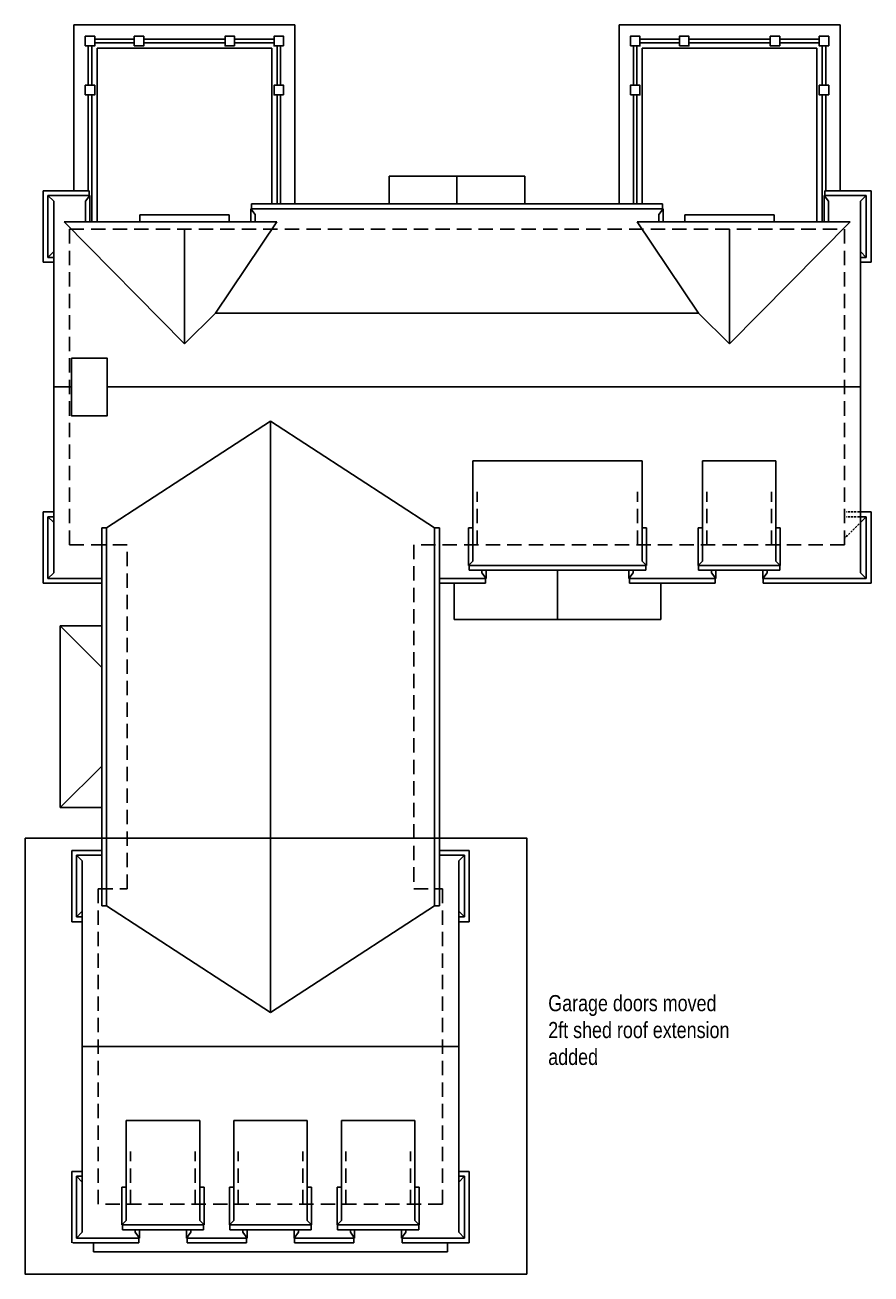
# Model space of a CAD drawing. Header units: inches. Extents: x 1902 to 78711, y -439399 to 11089.
# Drawn here: x 75948 to 76655, y -1969 to -924 of the extents above; entities that cross this region are included whole.
import ezdxf

# ---------------------------------------------------------------- set-up
doc = ezdxf.new("R2010")
doc.units = ezdxf.units.IN
doc.header["$LTSCALE"] = 48
doc.header["$MEASUREMENT"] = 0
doc.linetypes.add('HIDDEN', pattern=[0.375, 0.25, -0.125])
doc.linetypes.add('HIDDEN2', pattern=[0.1875, 0.125, -0.0625])
for name, color, linetype in [('1WHITE', 7, 'CONTINUOUS'), ('2MAGENTA', 6, 'CONTINUOUS'), ('3BLUE', 5, 'CONTINUOUS'), ('4CYAN', 4, 'CONTINUOUS'), ('8GREY', 8, 'CONTINUOUS'), ('A-TEXT', 6, 'CONTINUOUS')]:
    doc.layers.add(name, color=color, linetype=linetype)
doc.styles.add('QUARTER', font='stylu.ttf', dxfattribs={"width": 0.83, "height": 4.5})

msp = doc.modelspace()

# ---------------------------------------------------------------- linework, layer by layer
at = {"layer": '1WHITE'}
for p, q in [((75988.5, -1062.6), (75988.5, -923.8)), ((75988.5, -923.8), (76173.5, -923.8)), ((76173.5, -1073.6), (76173.5, -923.8)), ((76629.5, -923.8), (76444.5, -923.8)), ((76444.5, -1073.6), (76444.5, -923.8)), ((76629.5, -1062.6), (76629.5, -923.8)), ((76309, -1050.3), (76252.4, -1050.3)), ((76252.4, -1050.3), (76252.4, -1073.6)), ((76309, -1050.3), (76365.6, -1050.3)), ((76365.6, -1050.3), (76365.6, -1073.6)), ((75966.8, -1066.6), (75971.7, -1071.4)), ((76001.9, -1066.6), (75998.4, -1071.4)), ((75998.4, -1071.4), (75998.4, -1088.5)), ((76616.1, -1066.6), (76619.7, -1071.4)), ((76619.7, -1071.4), (76619.7, -1088.5)), ((76651.3, -1066.6), (76646.4, -1071.4)), ((76136.6, -1077.6), (76140.2, -1082.4)), ((76140.2, -1082.4), (76140.2, -1088.5)), ((76481.5, -1077.6), (76477.9, -1082.4)), ((76477.9, -1082.4), (76477.9, -1088.5)), ((75980.3, -1088.5), (76081, -1190.8)), ((76081, -1190.8), (76081, -1094.8)), ((76158.2, -1088.5), (76106.9, -1164.9)), ((76459.8, -1088.5), (76511.1, -1164.9)), ((76637.8, -1088.5), (76537, -1190.8)), ((76537, -1190.8), (76537, -1094.8)), ((75966.8, -1118.3), (75971.7, -1113.4)), ((76651.3, -1118.3), (76646.4, -1113.4)), ((76081, -1190.8), (76106.9, -1164.9)), ((76106.9, -1164.9), (76511.1, -1164.9)), ((76537, -1190.8), (76511.1, -1164.9)), ((75986.5, -1226.8), (75971.6, -1226.8)), ((76646.4, -1226.8), (76016.5, -1226.8)), ((76015.8, -1344.6), (76153, -1255.5)), ((76153, -1750.2), (76153, -1255.5)), ((76290.3, -1344.6), (76153, -1255.5)), ((76322.3, -1288.7), (76463.8, -1288.7)), ((76514.3, -1288.7), (76575.8, -1288.7)), ((76575.8, -1288.7), (76516.4, -1288.7)), ((75966.8, -1335.4), (75971.7, -1340.3)), ((76651.3, -1335.4), (76646.4, -1340.3)), ((76318.7, -1344.6), (76322.3, -1344.6)), ((76467.4, -1344.6), (76463.8, -1344.6)), ((76510.7, -1344.6), (76514.3, -1344.6)), ((76579.4, -1344.6), (76575.8, -1344.6)), ((76322.3, -1372.5), (76318.7, -1376.1)), ((76463.8, -1372.5), (76467.4, -1376.1)), ((76514.3, -1372.5), (76510.7, -1376.1)), ((76575.8, -1372.5), (76579.4, -1376.1)), ((75966.8, -1387.1), (75971.7, -1382.2)), ((76333.4, -1387.1), (76329.8, -1382.2)), ((76393, -1421.3), (76393, -1380.1)), ((76452.7, -1387.1), (76456.3, -1382.2)), ((76525.4, -1387.1), (76521.8, -1382.2)), ((76564.7, -1387.1), (76568.3, -1382.2)), ((76651.3, -1387.1), (76646.4, -1382.2)), ((76306.5, -1391.1), (76306.5, -1421.3)), ((76479.5, -1391.1), (76479.5, -1421.3)), ((76306.5, -1421.3), (76479.5, -1421.3)), ((76011.8, -1426.8), (75977, -1426.8)), ((75977, -1426.8), (75977, -1578.8)), ((75977, -1426.8), (76011.8, -1461.6)), ((75977, -1578.8), (76011.8, -1544.1)), ((75977, -1578.8), (76011.8, -1578.8)), ((75990.8, -1618.6), (75995.6, -1623.4)), ((76315.3, -1618.6), (76310.4, -1623.4)), ((76015.8, -1661.1), (76153, -1750.2)), ((76290.3, -1661.1), (76153, -1750.2)), ((75990.8, -1670.3), (75995.6, -1665.4)), ((76315.3, -1670.3), (76310.4, -1665.4)), ((76310.4, -1778.8), (75995.6, -1778.8)), ((76093.8, -1840.7), (76032.3, -1840.7)), ((76032.3, -1840.7), (76091.7, -1840.7)), ((76183.8, -1840.7), (76122.3, -1840.7)), ((76122.3, -1840.7), (76181.7, -1840.7)), ((76212.3, -1840.7), (76273.8, -1840.7)), ((76273.8, -1840.7), (76214.4, -1840.7)), ((75990.8, -1887.4), (75995.6, -1892.3)), ((76315.3, -1887.4), (76310.4, -1892.3)), ((76028.7, -1896.6), (76032.3, -1896.6)), ((76097.4, -1896.6), (76093.8, -1896.6)), ((76118.7, -1896.6), (76122.3, -1896.6)), ((76187.4, -1896.6), (76183.8, -1896.6)), ((76208.7, -1896.6), (76212.3, -1896.6)), ((76277.4, -1896.6), (76273.8, -1896.6)), ((76032.3, -1924.5), (76028.7, -1928.1)), ((76093.8, -1924.5), (76097.4, -1928.1)), ((76122.3, -1924.5), (76118.7, -1928.1)), ((76183.8, -1924.5), (76187.4, -1928.1)), ((76212.3, -1924.5), (76208.7, -1928.1)), ((76273.8, -1924.5), (76277.4, -1928.1)), ((75990.8, -1939.1), (75995.6, -1934.2)), ((76005, -1943.1), (76005, -1950.6)), ((76043.4, -1939.1), (76039.8, -1934.2)), ((76082.7, -1939.1), (76086.3, -1934.2)), ((76133.4, -1939.1), (76129.8, -1934.2)), ((76172.7, -1939.1), (76176.3, -1934.2)), ((76223.4, -1939.1), (76219.8, -1934.2)), ((76262.7, -1939.1), (76266.3, -1934.2)), ((76301, -1950.6), (76301, -1943.1)), ((76315.3, -1939.1), (76310.4, -1934.2)), ((76005, -1950.6), (76301, -1950.6))]:
    msp.add_line(p, q, dxfattribs=at)
at = {"layer": '1WHITE', "linetype": 'HIDDEN'}
for p, q in [((76326, -1358.8), (76326, -1314.6)), ((76460, -1358.8), (76460, -1314.6)), ((76518, -1358.8), (76518, -1314.6)), ((76572, -1358.8), (76572, -1314.6)), ((76036, -1910.8), (76036, -1866.6)), ((76090, -1910.8), (76090, -1866.6)), ((76126, -1910.8), (76126, -1866.6)), ((76180, -1910.8), (76180, -1866.6)), ((76216, -1910.8), (76216, -1866.6)), ((76270, -1910.8), (76270, -1866.6))]:
    msp.add_line(p, q, dxfattribs=at)
at = {"layer": '1WHITE', "linetype": 'HIDDEN2', "ltscale": 0.3}
for p, q in [((76645.7, -1331.4), (76634.4, -1331.4)), ((76645.7, -1335.4), (76634.4, -1335.4)), ((76645.3, -1341.4), (76633.8, -1352.9))]:
    msp.add_line(p, q, dxfattribs=at)
at = {"layer": '1WHITE', "linetype": 'HIDDEN'}
msp.add_lwpolyline([(75985, -1094.8), (76633, -1094.8), (76633, -1358.8), (76273, -1358.8), (76273, -1646.8), (76297, -1646.8), (76297, -1910.8), (76009, -1910.8), (76009, -1646.8), (76033, -1646.8), (76033, -1358.8), (75985, -1358.8), (75985, -1094.8)], dxfattribs=at)
at = {"layer": '2MAGENTA'}
for p, q in [((75962.8, -1062.6), (76001.4, -1062.6)), ((75962.8, -1122.3), (75962.8, -1062.6)), ((76001.4, -1062.6), (76001.4, -1066.6)), ((76655.3, -1062.6), (76616.6, -1062.6)), ((76616.6, -1062.6), (76616.6, -1066.6)), ((76655.3, -1122.3), (76655.3, -1062.6)), ((76480.9, -1073.6), (76137.1, -1073.6)), ((76137.1, -1073.6), (76137.1, -1077.6)), ((76480.9, -1073.6), (76480.9, -1077.6)), ((75962.8, -1122.3), (75971.7, -1122.3)), ((76655.3, -1122.3), (76646.4, -1122.3)), ((75962.8, -1331.4), (75962.8, -1391.1)), ((75962.8, -1331.4), (75971.7, -1331.4)), ((76655.3, -1331.4), (76646.4, -1331.4)), ((76655.3, -1331.4), (76655.3, -1391.1)), ((76011.8, -1661.1), (76011.8, -1344.6)), ((76015.8, -1344.6), (76011.8, -1344.6)), ((76290.3, -1344.6), (76294.3, -1344.6)), ((76294.3, -1661.1), (76294.3, -1344.6)), ((76319.1, -1376.1), (76319.1, -1380.1)), ((76467, -1376.1), (76467, -1380.1)), ((76511.1, -1376.1), (76511.1, -1380.1)), ((76579, -1376.1), (76579, -1380.1)), ((76467, -1380.1), (76319.1, -1380.1)), ((76332.8, -1391.1), (76332.8, -1387.1)), ((76453.2, -1391.1), (76453.2, -1387.1)), ((76579, -1380.1), (76511.1, -1380.1)), ((76524.8, -1391.1), (76524.8, -1387.1)), ((76565.2, -1391.1), (76565.2, -1387.1)), ((75962.8, -1391.1), (76011.8, -1391.1)), ((76332.8, -1391.1), (76294.3, -1391.1)), ((76453.2, -1391.1), (76524.8, -1391.1)), ((76655.3, -1391.1), (76565.2, -1391.1)), ((75986.8, -1614.6), (76011.8, -1614.6)), ((75986.8, -1674.3), (75986.8, -1614.6)), ((76319.3, -1614.6), (76294.3, -1614.6)), ((76319.3, -1674.3), (76319.3, -1614.6)), ((76015.8, -1661.1), (76011.8, -1661.1)), ((76290.3, -1661.1), (76294.3, -1661.1)), ((75986.8, -1674.3), (75995.6, -1674.3)), ((76319.3, -1674.3), (76310.4, -1674.3)), ((75986.8, -1883.4), (75986.8, -1943.1)), ((75986.8, -1883.4), (75995.6, -1883.4)), ((76319.3, -1883.4), (76310.4, -1883.4)), ((76319.3, -1883.4), (76319.3, -1943.1)), ((76029.1, -1928.1), (76029.1, -1932.1)), ((76029.1, -1932.1), (76097, -1932.1)), ((76097, -1928.1), (76097, -1932.1)), ((76119.1, -1928.1), (76119.1, -1932.1)), ((76119.1, -1932.1), (76187, -1932.1)), ((76187, -1928.1), (76187, -1932.1)), ((76209.1, -1928.1), (76209.1, -1932.1)), ((76277, -1932.1), (76209.1, -1932.1)), ((76277, -1928.1), (76277, -1932.1)), ((76042.8, -1943.1), (75987.6, -1943.1)), ((76042.8, -1943.1), (76042.8, -1939.1)), ((76083.2, -1943.1), (76083.2, -1939.1)), ((76132.8, -1943.1), (76083.2, -1943.1)), ((76132.8, -1943.1), (76132.8, -1939.1)), ((76173.2, -1943.1), (76173.2, -1939.1)), ((76222.8, -1943.1), (76173.2, -1943.1)), ((76222.8, -1943.1), (76222.8, -1939.1)), ((76263.2, -1943.1), (76263.2, -1939.1)), ((76319.3, -1943.1), (76263.2, -1943.1))]:
    msp.add_line(p, q, dxfattribs=at)
at = {"layer": '3BLUE'}
for p, q in [((75966.8, -1118.3), (75966.8, -1066.6)), ((75971.7, -1066.6), (75966.8, -1066.6)), ((76001.9, -1066.6), (76001.9, -1088.5)), ((76616.1, -1066.6), (76616.1, -1088.5)), ((76646.4, -1066.6), (76651.3, -1066.6)), ((76651.3, -1118.3), (76651.3, -1066.6)), ((76481.5, -1077.6), (76136.6, -1077.6)), ((76136.6, -1077.6), (76136.6, -1088.5)), ((76481.5, -1077.6), (76481.5, -1088.5)), ((76158.2, -1088.5), (75980.3, -1088.5)), ((76459.8, -1088.5), (76637.8, -1088.5)), ((75966.8, -1118.3), (75971.7, -1118.3)), ((76651.3, -1118.3), (76646.4, -1118.3)), ((76322.3, -1372.5), (76322.3, -1288.7)), ((76463.8, -1372.5), (76463.8, -1288.7)), ((76514.3, -1372.5), (76514.3, -1288.7)), ((76575.8, -1372.5), (76575.8, -1288.7)), ((75966.8, -1335.4), (75966.8, -1387.1)), ((75966.8, -1335.4), (75971.7, -1335.4)), ((76651.3, -1335.4), (76646.4, -1335.4)), ((76651.3, -1335.4), (76651.3, -1387.1)), ((76015.8, -1387.1), (76015.8, -1344.6)), ((76290.3, -1387.1), (76290.3, -1344.6)), ((76318.7, -1344.6), (76318.7, -1376.1)), ((76467.4, -1344.6), (76467.4, -1376.1)), ((76510.7, -1344.6), (76510.7, -1376.1)), ((76579.4, -1344.6), (76579.4, -1376.1)), ((76467.4, -1376.1), (76318.7, -1376.1)), ((76579.4, -1376.1), (76510.7, -1376.1)), ((75971.7, -1387.1), (75966.8, -1387.1)), ((76011.8, -1387.1), (75971.6, -1387.1)), ((76015.8, -1387.1), (76015.8, -1618.6)), ((76290.3, -1387.1), (76290.3, -1618.6)), ((76333.4, -1387.1), (76294.3, -1387.1)), ((76329.8, -1382.2), (76329.8, -1380.1)), ((76333.4, -1387.1), (76333.4, -1380.1)), ((76452.7, -1387.1), (76452.7, -1380.1)), ((76456.3, -1382.2), (76456.3, -1380.1)), ((76486.1, -1387.1), (76481.3, -1387.1)), ((76521.8, -1382.2), (76521.8, -1380.1)), ((76525.4, -1387.1), (76525.4, -1380.1)), ((76564.7, -1387.1), (76564.7, -1380.1)), ((76568.3, -1382.2), (76568.3, -1380.1)), ((76598.1, -1387.1), (76593.3, -1387.1)), ((76646.4, -1387.1), (76651.3, -1387.1)), ((75990.8, -1670.3), (75990.8, -1618.6)), ((75995.6, -1618.6), (75990.8, -1618.6)), ((75995.6, -1618.6), (76011.8, -1618.6)), ((76015.8, -1618.6), (76015.8, -1661.1)), ((76290.3, -1618.6), (76290.3, -1661.1)), ((76294.3, -1618.6), (76310.4, -1618.6)), ((76310.4, -1618.6), (76315.3, -1618.6)), ((76315.3, -1670.3), (76315.3, -1618.6)), ((75990.8, -1670.3), (75995.6, -1670.3)), ((76315.3, -1670.3), (76310.4, -1670.3)), ((76032.3, -1924.5), (76032.3, -1840.7)), ((76093.8, -1924.5), (76093.8, -1840.7)), ((76122.3, -1924.5), (76122.3, -1840.7)), ((76183.8, -1924.5), (76183.8, -1840.7)), ((76212.3, -1924.5), (76212.3, -1840.7)), ((76273.8, -1924.5), (76273.8, -1840.7)), ((75990.8, -1887.4), (75990.8, -1939.1)), ((75990.8, -1887.4), (75995.6, -1887.4)), ((76315.3, -1887.4), (76310.4, -1887.4)), ((76315.3, -1887.4), (76315.3, -1939.1)), ((76028.7, -1896.6), (76028.7, -1928.1)), ((76097.4, -1896.6), (76097.4, -1928.1)), ((76118.7, -1896.6), (76118.7, -1928.1)), ((76187.4, -1896.6), (76187.4, -1928.1)), ((76208.7, -1896.6), (76208.7, -1928.1)), ((76277.4, -1896.6), (76277.4, -1928.1)), ((76028.7, -1928.1), (76097.4, -1928.1)), ((76039.8, -1934.2), (76039.8, -1932.1)), ((76043.4, -1939.1), (76043.4, -1932.1)), ((76082.7, -1939.1), (76082.7, -1932.1)), ((76086.3, -1934.2), (76086.3, -1932.1)), ((76118.7, -1928.1), (76187.4, -1928.1)), ((76129.8, -1934.2), (76129.8, -1932.1)), ((76133.4, -1939.1), (76133.4, -1932.1)), ((76172.7, -1939.1), (76172.7, -1932.1)), ((76176.3, -1934.2), (76176.3, -1932.1)), ((76277.4, -1928.1), (76208.7, -1928.1)), ((76219.8, -1934.2), (76219.8, -1932.1)), ((76223.4, -1939.1), (76223.4, -1932.1)), ((76262.7, -1939.1), (76262.7, -1932.1)), ((76266.3, -1934.2), (76266.3, -1932.1)), ((75995.6, -1939.1), (75990.8, -1939.1)), ((76042.8, -1939.1), (75995.6, -1939.1)), ((76132.8, -1939.1), (76083.2, -1939.1)), ((76222.8, -1939.1), (76173.2, -1939.1)), ((76310.4, -1939.1), (76263.2, -1939.1)), ((76310.4, -1939.1), (76315.3, -1939.1))]:
    msp.add_line(p, q, dxfattribs=at)
for points in [[(76001.9, -1066.6), (75971.7, -1066.6)], [(75971.7, -1071.4), (75971.7, -1382.2)], [(76616.1, -1066.6), (76646.4, -1066.6)], [(76646.4, -1071.4), (76646.4, -1382.2)], [(76525.4, -1387.1), (76452.7, -1387.1)], [(76646.4, -1387.1), (76564.7, -1387.1)], [(75995.6, -1623.4), (75995.6, -1934.2)], [(76310.4, -1623.4), (76310.4, -1934.2)]]:
    msp.add_lwpolyline(points, dxfattribs=at)
at = {"layer": '4CYAN'}
msp.add_lwpolyline([(75986.5, -1202.8), (76016.5, -1202.8), (76016.5, -1250.8), (75986.5, -1250.8)], close=True, dxfattribs=at)
at = {"layer": '8GREY'}
for p, q in [((76006, -935.8), (76039, -935.8)), ((76006, -938.8), (76039, -938.8)), ((76115, -935.8), (76047, -935.8)), ((76115, -938.8), (76047, -938.8)), ((76156, -935.8), (76123, -935.8)), ((76156, -938.8), (76123, -938.8)), ((76462, -935.8), (76495, -935.8)), ((76462, -938.8), (76495, -938.8)), ((76503, -935.8), (76571, -935.8)), ((76503, -938.8), (76571, -938.8)), ((76612, -935.8), (76579, -935.8)), ((76612, -938.8), (76579, -938.8)), ((76000.5, -974.3), (76000.5, -941.3)), ((76003.5, -974.3), (76003.5, -941.3)), ((76008, -943.3), (76008, -1088.5)), ((76008, -943.3), (76154, -943.3)), ((76154, -943.3), (76154, -1073.6)), ((76158.5, -974.3), (76158.5, -941.3)), ((76161.5, -974.3), (76161.5, -941.3)), ((76456.5, -974.3), (76456.5, -941.3)), ((76459.5, -974.3), (76459.5, -941.3)), ((76464, -943.3), (76464, -1073.6)), ((76610, -943.3), (76464, -943.3)), ((76610, -943.3), (76610, -1088.5)), ((76614.5, -974.3), (76614.5, -941.3)), ((76617.5, -974.3), (76617.5, -941.3)), ((76000.5, -982.3), (76000.5, -1062.6)), ((76003.5, -982.3), (76003.5, -1088.5)), ((76158.5, -982.3), (76158.5, -1073.6)), ((76161.5, -982.3), (76161.5, -1073.6)), ((76456.5, -982.3), (76456.5, -1073.6)), ((76459.5, -982.3), (76459.5, -1073.6)), ((76614.5, -982.3), (76614.5, -1088.5)), ((76617.5, -982.3), (76617.5, -1062.6)), ((76309, -1073.6), (76309, -1050.3)), ((76043.6, -1088.5), (76043.6, -1082.8)), ((76043.6, -1082.8), (76118.5, -1082.8)), ((76118.5, -1088.5), (76118.5, -1082.8)), ((76574.4, -1082.8), (76499.6, -1082.8)), ((76499.6, -1088.5), (76499.6, -1082.8)), ((76574.4, -1088.5), (76574.4, -1082.8))]:
    msp.add_line(p, q, dxfattribs=at)
for points in [[(75998, -941.3), (76006, -941.3), (76006, -933.3), (75998, -933.3)], [(76039, -941.3), (76047, -941.3), (76047, -933.3), (76039, -933.3)], [(76123, -941.3), (76115, -941.3), (76115, -933.3), (76123, -933.3)], [(76164, -941.3), (76156, -941.3), (76156, -933.3), (76164, -933.3)], [(76454, -941.3), (76462, -941.3), (76462, -933.3), (76454, -933.3)], [(76495, -941.3), (76503, -941.3), (76503, -933.3), (76495, -933.3)], [(76579, -941.3), (76571, -941.3), (76571, -933.3), (76579, -933.3)], [(76620, -941.3), (76612, -941.3), (76612, -933.3), (76620, -933.3)], [(75998, -982.3), (76006, -982.3), (76006, -974.3), (75998, -974.3)], [(76164, -982.3), (76156, -982.3), (76156, -974.3), (76164, -974.3)], [(76454, -982.3), (76462, -982.3), (76462, -974.3), (76454, -974.3)], [(76620, -982.3), (76612, -982.3), (76612, -974.3), (76620, -974.3)]]:
    msp.add_lwpolyline(points, close=True, dxfattribs=at)
at = {"layer": 'A-TEXT', "color": 1}
msp.add_lwpolyline([(75947.7, -1604.3), (76367.3, -1604.3), (76367.3, -1969.2), (75947.7, -1969.2)], close=True, dxfattribs=at)

# ---------------------------------------------------------------- texts
at = {"layer": 'A-TEXT', "color": 1, "insert": (76385.3, -1735.7), "char_height": 13.5, "attachment_point": 1, "style": 'QUARTER'}
msp.add_mtext_dynamic_manual_height_columns('Garage doors moved\\P2ft shed roof extension added', width=168.261, gutter_width=22.5, heights=[0], dxfattribs=at)

doc.saveas('drawing.dxf')
